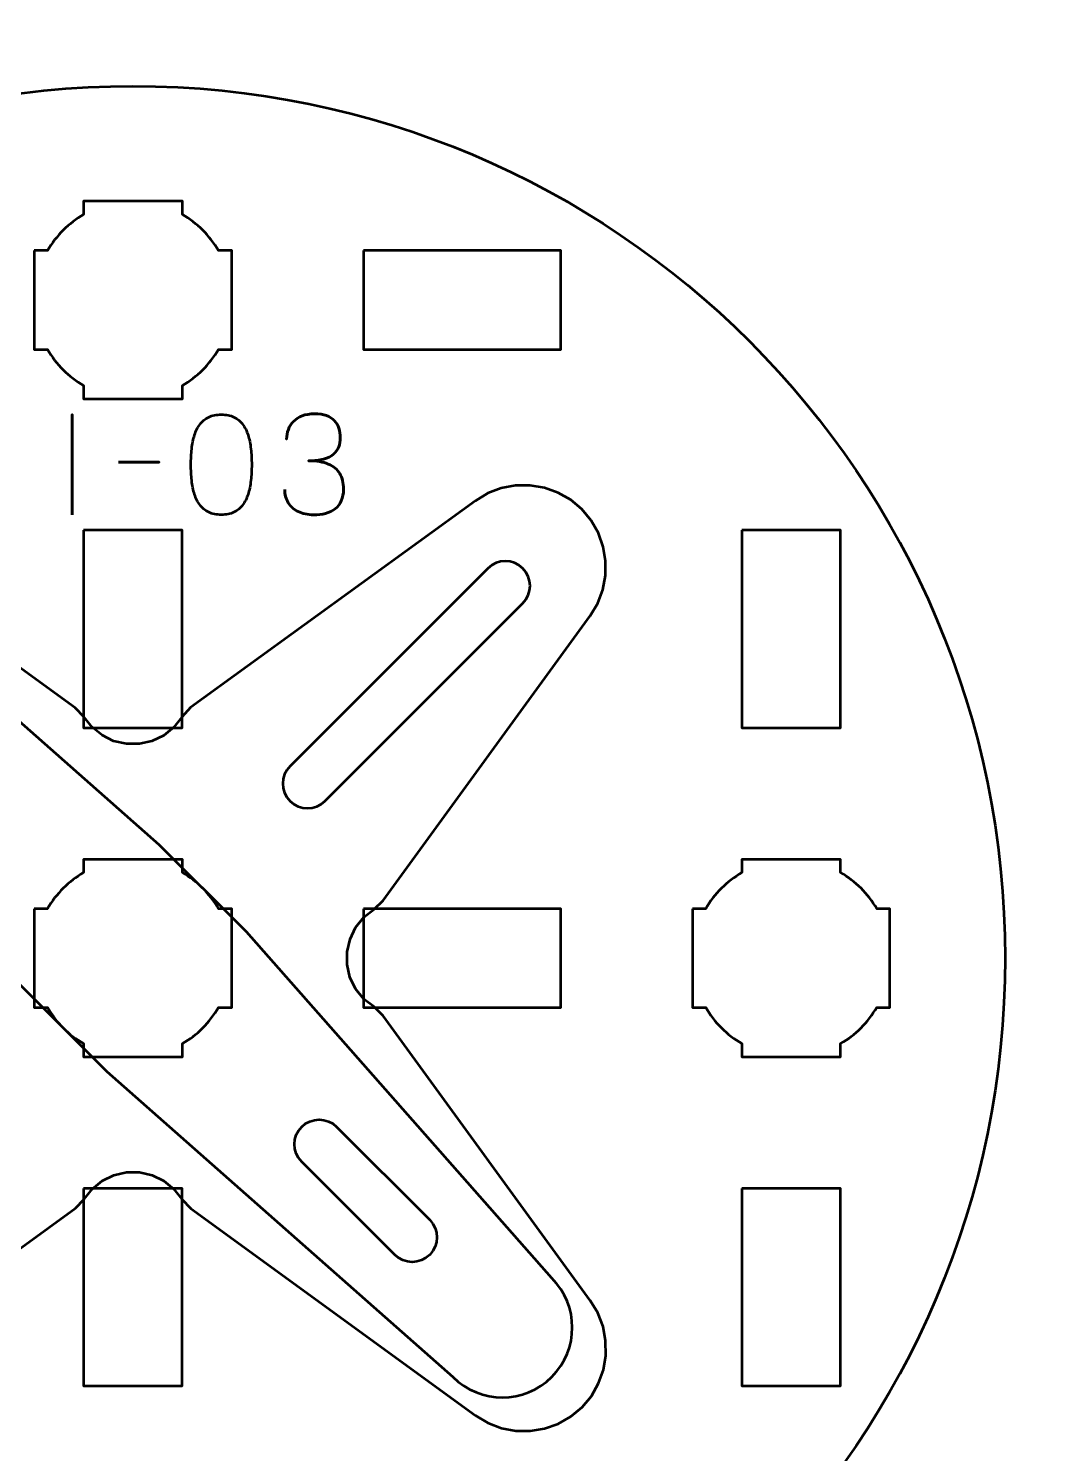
# Model space of a CAD drawing. Header units: centimetres. Extents: x -21 to 0, y -29.7 to 0.
# Drawn here: x -14.717 to -11.6, y -27.155 to -22.825 of the extents above; entities that cross this region are included whole.
import ezdxf

# ---------------------------------------------------------------- set-up
doc = ezdxf.new("R2010")
doc.units = ezdxf.units.CM
doc.header["$MEASUREMENT"] = 0
doc.layers.add('Layer 1', color=7, linetype='Continuous')

msp = doc.modelspace()

# ---------------------------------------------------------------- linework, layer by layer
at = {"layer": 'Layer 1', "color": 3, "lineweight": 53}
msp.add_ellipse((-14.40001, -25.64997), major_axis=(0, 2.65), ratio=1, dxfattribs=at)
at = {"layer": 'Layer 1', "color": 1, "lineweight": 53}
msp.add_open_spline([(-21.00003, -29.19995), (-21.00003, -29.19995), (-21.00003, -2.29992), (-21.00003, -2.29992), (-21.00003, -2.29992), (-21.00003, -2.21709), (-20.93286, -2.14992), (-20.85003, -2.14992), (-20.85003, -2.14992), (-20.7672, -2.14992), (-20.70003, -2.08275), (-20.70003, -1.99992), (-20.70003, -1.99992), (-20.70003, -1.91709), (-20.7672, -1.84992), (-20.85003, -1.84992), (-20.85003, -1.84992), (-20.93286, -1.84992), (-21.00003, -1.78275), (-21.00003, -1.69992), (-21.00003, -1.69992), (-21.00003, -1.61709), (-20.93286, -1.54992), (-20.85003, -1.54992), (-20.85003, -1.54992), (-20.7672, -1.54992), (-20.70003, -1.48275), (-20.70003, -1.39992), (-20.70003, -1.39992), (-20.70003, -1.31709), (-20.7672, -1.24992), (-20.85003, -1.24992), (-20.85003, -1.24992), (-20.93286, -1.24992), (-21.00003, -1.18275), (-21.00003, -1.09992), (-21.00003, -1.09992), (-21.00003, -1.09992), (-21.00003, -0.49992), (-21.00003, -0.49992), (-21.00003, -0.49992), (-21.00003, -0.22295), (-20.77694, 0.00004), (-20.49994, 0.00004), (-20.49994, 0.00004), (-20.49994, 0.00004), (-0.50008, 0.00004), (-0.50008, 0.00004), (-0.50008, 0.00004), (-0.22294, 0.00004), (0.00002, -0.22295), (0.00002, -0.49992), (0.00002, -0.49992), (0.00002, -0.49992), (0.00002, -29.19995), (0.00002, -29.19995), (0.00002, -29.19995), (0.00002, -29.47695), (-0.22294, -29.70004), (-0.50008, -29.70004), (-0.50008, -29.70004), (-0.50008, -29.70004), (-20.49994, -29.70004), (-20.49994, -29.70004), (-20.49994, -29.70004), (-20.77694, -29.70004), (-21.00003, -29.47695), (-21.00003, -29.19995)], degree=3, knots=[0, 0, 0, 0, 0.0588235, 0.0588235, 0.0588235, 0.0588235, 0.1176471, 0.1176471, 0.1176471, 0.1176471, 0.1764706, 0.1764706, 0.1764706, 0.1764706, 0.2352941, 0.2352941, 0.2352941, 0.2352941, 0.2941176, 0.2941176, 0.2941176, 0.2941176, 0.3529412, 0.3529412, 0.3529412, 0.3529412, 0.4117647, 0.4117647, 0.4117647, 0.4117647, 0.4705882, 0.4705882, 0.4705882, 0.4705882, 0.5294118, 0.5294118, 0.5294118, 0.5294118, 0.5882353, 0.5882353, 0.5882353, 0.5882353, 0.6470588, 0.6470588, 0.6470588, 0.6470588, 0.7058824, 0.7058824, 0.7058824, 0.7058824, 0.7647059, 0.7647059, 0.7647059, 0.7647059, 0.8235294, 0.8235294, 0.8235294, 0.8235294, 0.8823529, 0.8823529, 0.8823529, 0.8823529, 0.9411765, 0.9411765, 0.9411765, 0.9411765, 1, 1, 1, 1], dxfattribs=at)
at = {"layer": 'Layer 1', "lineweight": 53}
for points, knots in [([(-14.70001, -23.49991), (-14.70001, -23.49991), (-14.65981, -23.49991), (-14.65981, -23.49991), (-14.65981, -23.49991), (-14.63348, -23.45439), (-14.59552, -23.41646), (-14.55001, -23.39013), (-14.55001, -23.39013), (-14.55001, -23.39013), (-14.55001, -23.34991), (-14.55001, -23.34991), (-14.55001, -23.34991), (-14.55001, -23.34991), (-14.25001, -23.34991), (-14.25001, -23.34991), (-14.25001, -23.34991), (-14.25001, -23.34991), (-14.25001, -23.3901), (-14.25001, -23.3901), (-14.25001, -23.3901), (-14.20448, -23.41643), (-14.16649, -23.45438), (-14.14013, -23.49991), (-14.14013, -23.49991), (-14.14013, -23.49991), (-14.10001, -23.49991), (-14.10001, -23.49991), (-14.10001, -23.49991), (-14.10001, -23.49991), (-14.10001, -23.64533), (-14.10001, -23.64533), (-14.10001, -23.64533), (-14.10001, -23.64533), (-14.09995, -23.64998), (-14.09995, -23.64998), (-14.09995, -23.64998), (-14.09995, -23.64998), (-14.10001, -23.65462), (-14.10001, -23.65462), (-14.10001, -23.65462), (-14.10001, -23.65462), (-14.10001, -23.79991), (-14.10001, -23.79991), (-14.10001, -23.79991), (-14.10001, -23.79991), (-14.14008, -23.79991), (-14.14008, -23.79991), (-14.14008, -23.79991), (-14.16643, -23.84548), (-14.20443, -23.88349), (-14.25001, -23.90985), (-14.25001, -23.90985), (-14.25001, -23.90985), (-14.25001, -23.94991), (-14.25001, -23.94991), (-14.25001, -23.94991), (-14.25001, -23.94991), (-14.39329, -23.94991), (-14.39329, -23.94991), (-14.39329, -23.94991), (-14.39329, -23.94991), (-14.39996, -23.94999), (-14.39996, -23.94999), (-14.39996, -23.94999), (-14.39996, -23.94999), (-14.40664, -23.94991), (-14.40664, -23.94991), (-14.40664, -23.94991), (-14.40664, -23.94991), (-14.55001, -23.94991), (-14.55001, -23.94991), (-14.55001, -23.94991), (-14.55001, -23.94991), (-14.55001, -23.90981), (-14.55001, -23.90981), (-14.55001, -23.90981), (-14.59555, -23.88345), (-14.63353, -23.84546), (-14.65986, -23.79991), (-14.65986, -23.79991), (-14.65986, -23.79991), (-14.70001, -23.79991), (-14.70001, -23.79991), (-14.70001, -23.79991), (-14.70001, -23.79991), (-14.70001, -23.49991), (-14.70001, -23.49991)], [0, 0, 0, 0, 0.0454545, 0.0454545, 0.0454545, 0.0454545, 0.0909091, 0.0909091, 0.0909091, 0.0909091, 0.1363636, 0.1363636, 0.1363636, 0.1363636, 0.1818182, 0.1818182, 0.1818182, 0.1818182, 0.2272727, 0.2272727, 0.2272727, 0.2272727, 0.2727273, 0.2727273, 0.2727273, 0.2727273, 0.3181818, 0.3181818, 0.3181818, 0.3181818, 0.3636364, 0.3636364, 0.3636364, 0.3636364, 0.4090909, 0.4090909, 0.4090909, 0.4090909, 0.4545455, 0.4545455, 0.4545455, 0.4545455, 0.5, 0.5, 0.5, 0.5, 0.5454545, 0.5454545, 0.5454545, 0.5454545, 0.5909091, 0.5909091, 0.5909091, 0.5909091, 0.6363636, 0.6363636, 0.6363636, 0.6363636, 0.6818182, 0.6818182, 0.6818182, 0.6818182, 0.7272727, 0.7272727, 0.7272727, 0.7272727, 0.7727273, 0.7727273, 0.7727273, 0.7727273, 0.8181818, 0.8181818, 0.8181818, 0.8181818, 0.8636364, 0.8636364, 0.8636364, 0.8636364, 0.9090909, 0.9090909, 0.9090909, 0.9090909, 0.9545455, 0.9545455, 0.9545455, 0.9545455, 1, 1, 1, 1]), ([(-13.69993, -23.4999), (-13.69993, -23.4999), (-13.09993, -23.4999), (-13.09993, -23.4999), (-13.09993, -23.4999), (-13.09993, -23.4999), (-13.09993, -23.7999), (-13.09993, -23.7999), (-13.09993, -23.7999), (-13.09993, -23.7999), (-13.69993, -23.7999), (-13.69993, -23.7999), (-13.69993, -23.7999), (-13.69993, -23.7999), (-13.69993, -23.4999), (-13.69993, -23.4999)], [0, 0, 0, 0, 0.25, 0.25, 0.25, 0.25, 0.5, 0.5, 0.5, 0.5, 0.75, 0.75, 0.75, 0.75, 1, 1, 1, 1]), ([(-14.55005, -24.34988), (-14.55005, -24.34988), (-14.25005, -24.34988), (-14.25005, -24.34988), (-14.25005, -24.34988), (-14.25005, -24.34988), (-14.25005, -24.94989), (-14.25005, -24.94989), (-14.25005, -24.94989), (-14.25005, -24.94989), (-14.55005, -24.94989), (-14.55005, -24.94989), (-14.55005, -24.94989), (-14.55005, -24.94989), (-14.55005, -24.34988), (-14.55005, -24.34988)], [0, 0, 0, 0, 0.25, 0.25, 0.25, 0.25, 0.5, 0.5, 0.5, 0.5, 0.75, 0.75, 0.75, 0.75, 1, 1, 1, 1]), ([(-12.54995, -24.34988), (-12.54995, -24.34988), (-12.24994, -24.34988), (-12.24994, -24.34988), (-12.24994, -24.34988), (-12.24994, -24.34988), (-12.24994, -24.94989), (-12.24994, -24.94989), (-12.24994, -24.94989), (-12.24994, -24.94989), (-12.54995, -24.94989), (-12.54995, -24.94989), (-12.54995, -24.94989), (-12.54995, -24.94989), (-12.54995, -24.34988), (-12.54995, -24.34988)], [0, 0, 0, 0, 0.25, 0.25, 0.25, 0.25, 0.5, 0.5, 0.5, 0.5, 0.75, 0.75, 0.75, 0.75, 1, 1, 1, 1]), ([(-13.81664, -25.17267), (-13.84592, -25.20195), (-13.89342, -25.20195), (-13.9227, -25.17267), (-13.9227, -25.17267), (-13.95198, -25.14338), (-13.95198, -25.09588), (-13.9227, -25.0666), (-13.9227, -25.0666), (-13.9227, -25.0666), (-13.32166, -24.46556), (-13.32166, -24.46556), (-13.32166, -24.46556), (-13.29238, -24.43628), (-13.24488, -24.43628), (-13.21559, -24.46556), (-13.21559, -24.46556), (-13.18631, -24.49484), (-13.18631, -24.54234), (-13.21559, -24.57163), (-13.21559, -24.57163), (-13.21559, -24.57163), (-13.81664, -25.17267), (-13.81664, -25.17267)], [0, 0, 0, 0, 0.1666667, 0.1666667, 0.1666667, 0.1666667, 0.3333333, 0.3333333, 0.3333333, 0.3333333, 0.5, 0.5, 0.5, 0.5, 0.6666667, 0.6666667, 0.6666667, 0.6666667, 0.8333333, 0.8333333, 0.8333333, 0.8333333, 1, 1, 1, 1]), ([(-14.70001, -25.49991), (-14.70001, -25.49991), (-14.65981, -25.49991), (-14.65981, -25.49991), (-14.65981, -25.49991), (-14.63348, -25.45439), (-14.59552, -25.41646), (-14.55001, -25.39013), (-14.55001, -25.39013), (-14.55001, -25.39013), (-14.55001, -25.34991), (-14.55001, -25.34991), (-14.55001, -25.34991), (-14.55001, -25.34991), (-14.25001, -25.34991), (-14.25001, -25.34991), (-14.25001, -25.34991), (-14.25001, -25.34991), (-14.25001, -25.3901), (-14.25001, -25.3901), (-14.25001, -25.3901), (-14.20448, -25.41643), (-14.16649, -25.45438), (-14.14013, -25.49991), (-14.14013, -25.49991), (-14.14013, -25.49991), (-14.10001, -25.49991), (-14.10001, -25.49991), (-14.10001, -25.49991), (-14.10001, -25.49991), (-14.10001, -25.64533), (-14.10001, -25.64533), (-14.10001, -25.64533), (-14.10001, -25.64533), (-14.09995, -25.64998), (-14.09995, -25.64998), (-14.09995, -25.64998), (-14.09995, -25.64998), (-14.10001, -25.65462), (-14.10001, -25.65462), (-14.10001, -25.65462), (-14.10001, -25.65462), (-14.10001, -25.79991), (-14.10001, -25.79991), (-14.10001, -25.79991), (-14.10001, -25.79991), (-14.14008, -25.79991), (-14.14008, -25.79991), (-14.14008, -25.79991), (-14.16643, -25.84548), (-14.20443, -25.88349), (-14.25001, -25.90985), (-14.25001, -25.90985), (-14.25001, -25.90985), (-14.25001, -25.94991), (-14.25001, -25.94991), (-14.25001, -25.94991), (-14.25001, -25.94991), (-14.39329, -25.94991), (-14.39329, -25.94991), (-14.39329, -25.94991), (-14.39329, -25.94991), (-14.39996, -25.94999), (-14.39996, -25.94999), (-14.39996, -25.94999), (-14.39996, -25.94999), (-14.40664, -25.94991), (-14.40664, -25.94991), (-14.40664, -25.94991), (-14.40664, -25.94991), (-14.55001, -25.94991), (-14.55001, -25.94991), (-14.55001, -25.94991), (-14.55001, -25.94991), (-14.55001, -25.90981), (-14.55001, -25.90981), (-14.55001, -25.90981), (-14.59555, -25.88345), (-14.63353, -25.84546), (-14.65986, -25.79991), (-14.65986, -25.79991), (-14.65986, -25.79991), (-14.70001, -25.79991), (-14.70001, -25.79991), (-14.70001, -25.79991), (-14.70001, -25.79991), (-14.70001, -25.49991), (-14.70001, -25.49991)], [0, 0, 0, 0, 0.0454545, 0.0454545, 0.0454545, 0.0454545, 0.0909091, 0.0909091, 0.0909091, 0.0909091, 0.1363636, 0.1363636, 0.1363636, 0.1363636, 0.1818182, 0.1818182, 0.1818182, 0.1818182, 0.2272727, 0.2272727, 0.2272727, 0.2272727, 0.2727273, 0.2727273, 0.2727273, 0.2727273, 0.3181818, 0.3181818, 0.3181818, 0.3181818, 0.3636364, 0.3636364, 0.3636364, 0.3636364, 0.4090909, 0.4090909, 0.4090909, 0.4090909, 0.4545455, 0.4545455, 0.4545455, 0.4545455, 0.5, 0.5, 0.5, 0.5, 0.5454545, 0.5454545, 0.5454545, 0.5454545, 0.5909091, 0.5909091, 0.5909091, 0.5909091, 0.6363636, 0.6363636, 0.6363636, 0.6363636, 0.6818182, 0.6818182, 0.6818182, 0.6818182, 0.7272727, 0.7272727, 0.7272727, 0.7272727, 0.7727273, 0.7727273, 0.7727273, 0.7727273, 0.8181818, 0.8181818, 0.8181818, 0.8181818, 0.8636364, 0.8636364, 0.8636364, 0.8636364, 0.9090909, 0.9090909, 0.9090909, 0.9090909, 0.9545455, 0.9545455, 0.9545455, 0.9545455, 1, 1, 1, 1]), ([(-12.70001, -25.49991), (-12.70001, -25.49991), (-12.65981, -25.49991), (-12.65981, -25.49991), (-12.65981, -25.49991), (-12.63348, -25.45439), (-12.59552, -25.41646), (-12.55001, -25.39013), (-12.55001, -25.39013), (-12.55001, -25.39013), (-12.55001, -25.34991), (-12.55001, -25.34991), (-12.55001, -25.34991), (-12.55001, -25.34991), (-12.25001, -25.34991), (-12.25001, -25.34991), (-12.25001, -25.34991), (-12.25001, -25.34991), (-12.25001, -25.3901), (-12.25001, -25.3901), (-12.25001, -25.3901), (-12.20448, -25.41643), (-12.16649, -25.45438), (-12.14013, -25.49991), (-12.14013, -25.49991), (-12.14013, -25.49991), (-12.10001, -25.49991), (-12.10001, -25.49991), (-12.10001, -25.49991), (-12.10001, -25.49991), (-12.10001, -25.64533), (-12.10001, -25.64533), (-12.10001, -25.64533), (-12.10001, -25.64533), (-12.09995, -25.64998), (-12.09995, -25.64998), (-12.09995, -25.64998), (-12.09995, -25.64998), (-12.10001, -25.65462), (-12.10001, -25.65462), (-12.10001, -25.65462), (-12.10001, -25.65462), (-12.10001, -25.79991), (-12.10001, -25.79991), (-12.10001, -25.79991), (-12.10001, -25.79991), (-12.14008, -25.79991), (-12.14008, -25.79991), (-12.14008, -25.79991), (-12.16643, -25.84548), (-12.20443, -25.88349), (-12.25001, -25.90985), (-12.25001, -25.90985), (-12.25001, -25.90985), (-12.25001, -25.94991), (-12.25001, -25.94991), (-12.25001, -25.94991), (-12.25001, -25.94991), (-12.39329, -25.94991), (-12.39329, -25.94991), (-12.39329, -25.94991), (-12.39329, -25.94991), (-12.39996, -25.94999), (-12.39996, -25.94999), (-12.39996, -25.94999), (-12.39996, -25.94999), (-12.40664, -25.94991), (-12.40664, -25.94991), (-12.40664, -25.94991), (-12.40664, -25.94991), (-12.55001, -25.94991), (-12.55001, -25.94991), (-12.55001, -25.94991), (-12.55001, -25.94991), (-12.55001, -25.90981), (-12.55001, -25.90981), (-12.55001, -25.90981), (-12.59555, -25.88345), (-12.63353, -25.84546), (-12.65986, -25.79991), (-12.65986, -25.79991), (-12.65986, -25.79991), (-12.70001, -25.79991), (-12.70001, -25.79991), (-12.70001, -25.79991), (-12.70001, -25.79991), (-12.70001, -25.49991), (-12.70001, -25.49991)], [0, 0, 0, 0, 0.0454545, 0.0454545, 0.0454545, 0.0454545, 0.0909091, 0.0909091, 0.0909091, 0.0909091, 0.1363636, 0.1363636, 0.1363636, 0.1363636, 0.1818182, 0.1818182, 0.1818182, 0.1818182, 0.2272727, 0.2272727, 0.2272727, 0.2272727, 0.2727273, 0.2727273, 0.2727273, 0.2727273, 0.3181818, 0.3181818, 0.3181818, 0.3181818, 0.3636364, 0.3636364, 0.3636364, 0.3636364, 0.4090909, 0.4090909, 0.4090909, 0.4090909, 0.4545455, 0.4545455, 0.4545455, 0.4545455, 0.5, 0.5, 0.5, 0.5, 0.5454545, 0.5454545, 0.5454545, 0.5454545, 0.5909091, 0.5909091, 0.5909091, 0.5909091, 0.6363636, 0.6363636, 0.6363636, 0.6363636, 0.6818182, 0.6818182, 0.6818182, 0.6818182, 0.7272727, 0.7272727, 0.7272727, 0.7272727, 0.7727273, 0.7727273, 0.7727273, 0.7727273, 0.8181818, 0.8181818, 0.8181818, 0.8181818, 0.8636364, 0.8636364, 0.8636364, 0.8636364, 0.9090909, 0.9090909, 0.9090909, 0.9090909, 0.9545455, 0.9545455, 0.9545455, 0.9545455, 1, 1, 1, 1]), ([(-13.69993, -25.49983), (-13.69993, -25.49983), (-13.09993, -25.49983), (-13.09993, -25.49983), (-13.09993, -25.49983), (-13.09993, -25.49983), (-13.09993, -25.79983), (-13.09993, -25.79983), (-13.09993, -25.79983), (-13.09993, -25.79983), (-13.69993, -25.79983), (-13.69993, -25.79983), (-13.69993, -25.79983), (-13.69993, -25.79983), (-13.69993, -25.49983), (-13.69993, -25.49983)], [0, 0, 0, 0, 0.25, 0.25, 0.25, 0.25, 0.5, 0.5, 0.5, 0.5, 0.75, 0.75, 0.75, 0.75, 1, 1, 1, 1]), ([(-13.78129, -26.16262), (-13.81058, -26.13333), (-13.85808, -26.13333), (-13.88736, -26.16262), (-13.88736, -26.16262), (-13.91664, -26.1919), (-13.91664, -26.2394), (-13.88736, -26.26868), (-13.88736, -26.26868), (-13.88736, -26.26868), (-13.60452, -26.55152), (-13.60452, -26.55152), (-13.60452, -26.55152), (-13.57524, -26.58081), (-13.52773, -26.58081), (-13.49845, -26.55152), (-13.49845, -26.55152), (-13.46917, -26.52224), (-13.46917, -26.47474), (-13.49845, -26.44546), (-13.49845, -26.44546), (-13.49845, -26.44546), (-13.78129, -26.16262), (-13.78129, -26.16262)], [0, 0, 0, 0, 0.1666667, 0.1666667, 0.1666667, 0.1666667, 0.3333333, 0.3333333, 0.3333333, 0.3333333, 0.5, 0.5, 0.5, 0.5, 0.6666667, 0.6666667, 0.6666667, 0.6666667, 0.8333333, 0.8333333, 0.8333333, 0.8333333, 1, 1, 1, 1]), ([(-14.55005, -26.34995), (-14.55005, -26.34995), (-14.25005, -26.34995), (-14.25005, -26.34995), (-14.25005, -26.34995), (-14.25005, -26.34995), (-14.25005, -26.94995), (-14.25005, -26.94995), (-14.25005, -26.94995), (-14.25005, -26.94995), (-14.55005, -26.94995), (-14.55005, -26.94995), (-14.55005, -26.94995), (-14.55005, -26.94995), (-14.55005, -26.34995), (-14.55005, -26.34995)], [0, 0, 0, 0, 0.25, 0.25, 0.25, 0.25, 0.5, 0.5, 0.5, 0.5, 0.75, 0.75, 0.75, 0.75, 1, 1, 1, 1]), ([(-12.54995, -26.34995), (-12.54995, -26.34995), (-12.24994, -26.34995), (-12.24994, -26.34995), (-12.24994, -26.34995), (-12.24994, -26.34995), (-12.24994, -26.94995), (-12.24994, -26.94995), (-12.24994, -26.94995), (-12.24994, -26.94995), (-12.54995, -26.94995), (-12.54995, -26.94995), (-12.54995, -26.94995), (-12.54995, -26.94995), (-12.54995, -26.34995), (-12.54995, -26.34995)], [0, 0, 0, 0, 0.25, 0.25, 0.25, 0.25, 0.5, 0.5, 0.5, 0.5, 0.75, 0.75, 0.75, 0.75, 1, 1, 1, 1])]:
    msp.add_open_spline(points, degree=3, knots=knots, dxfattribs=at)
at = {"layer": 'Layer 1', "color": 5, "lineweight": 53}
for points, knots in [([(-14.585, -24.30275), (-14.585, -24.30275), (-14.585, -23.99753), (-14.585, -23.99753), (-14.585, -23.99753), (-14.585, -23.99753), (-14.585, -24.30275), (-14.585, -24.30275)], [0, 0, 0, 0, 0.5, 0.5, 0.5, 0.5, 1, 1, 1, 1]), ([(-14.13161, -24.30275), (-14.1168, -24.30268), (-14.10403, -24.30007), (-14.09337, -24.29499), (-14.09337, -24.29499), (-14.08279, -24.28991), (-14.07397, -24.28264), (-14.06692, -24.2734), (-14.06692, -24.2734), (-14.05993, -24.26409), (-14.05443, -24.25308), (-14.05034, -24.24038), (-14.05034, -24.24038), (-14.04631, -24.22768), (-14.04342, -24.21378), (-14.0418, -24.19854), (-14.0418, -24.19854), (-14.0401, -24.1833), (-14.03926, -24.16728), (-14.03933, -24.15035), (-14.03933, -24.15035), (-14.03926, -24.13349), (-14.0401, -24.11747), (-14.0418, -24.1023), (-14.0418, -24.1023), (-14.04342, -24.08713), (-14.04631, -24.07316), (-14.05034, -24.06046), (-14.05034, -24.06046), (-14.05443, -24.04783), (-14.05993, -24.03683), (-14.06692, -24.02744), (-14.06692, -24.02744), (-14.07397, -24.01813), (-14.08279, -24.01086), (-14.09337, -24.00578), (-14.09337, -24.00578), (-14.10403, -24.00063), (-14.1168, -23.99802), (-14.13161, -23.99795), (-14.13161, -23.99795), (-14.14643, -23.99802), (-14.1592, -24.00063), (-14.16986, -24.00578), (-14.16986, -24.00578), (-14.18044, -24.01086), (-14.18926, -24.01813), (-14.19631, -24.02744), (-14.19631, -24.02744), (-14.2033, -24.03683), (-14.2088, -24.04783), (-14.21289, -24.06046), (-14.21289, -24.06046), (-14.21692, -24.07316), (-14.21981, -24.08713), (-14.22143, -24.1023), (-14.22143, -24.1023), (-14.22312, -24.11747), (-14.22397, -24.13349), (-14.2239, -24.15035), (-14.2239, -24.15035), (-14.22397, -24.16728), (-14.22312, -24.1833), (-14.22143, -24.19854), (-14.22143, -24.19854), (-14.21981, -24.21378), (-14.21692, -24.22768), (-14.21289, -24.24038), (-14.21289, -24.24038), (-14.2088, -24.25308), (-14.2033, -24.26409), (-14.19631, -24.2734), (-14.19631, -24.2734), (-14.18926, -24.28264), (-14.18044, -24.28991), (-14.16986, -24.29499), (-14.16986, -24.29499), (-14.1592, -24.30007), (-14.14643, -24.30268), (-14.13161, -24.30275)], [0, 0, 0, 0, 0.05, 0.05, 0.05, 0.05, 0.1, 0.1, 0.1, 0.1, 0.15, 0.15, 0.15, 0.15, 0.2, 0.2, 0.2, 0.2, 0.25, 0.25, 0.25, 0.25, 0.3, 0.3, 0.3, 0.3, 0.35, 0.35, 0.35, 0.35, 0.4, 0.4, 0.4, 0.4, 0.45, 0.45, 0.45, 0.45, 0.5, 0.5, 0.5, 0.5, 0.55, 0.55, 0.55, 0.55, 0.6, 0.6, 0.6, 0.6, 0.65, 0.65, 0.65, 0.65, 0.7, 0.7, 0.7, 0.7, 0.75, 0.75, 0.75, 0.75, 0.8, 0.8, 0.8, 0.8, 0.85, 0.85, 0.85, 0.85, 0.9, 0.9, 0.9, 0.9, 0.95, 0.95, 0.95, 0.95, 1, 1, 1, 1]), ([(-14.13161, -24.30275), (-14.1168, -24.30268), (-14.10403, -24.30007), (-14.09337, -24.29499), (-14.09337, -24.29499), (-14.08279, -24.28991), (-14.07397, -24.28264), (-14.06692, -24.2734), (-14.06692, -24.2734), (-14.05993, -24.26409), (-14.05443, -24.25308), (-14.05034, -24.24038), (-14.05034, -24.24038), (-14.04631, -24.22768), (-14.04342, -24.21378), (-14.0418, -24.19854), (-14.0418, -24.19854), (-14.0401, -24.1833), (-14.03926, -24.16728), (-14.03933, -24.15035), (-14.03933, -24.15035), (-14.03926, -24.13349), (-14.0401, -24.11747), (-14.0418, -24.1023), (-14.0418, -24.1023), (-14.04342, -24.08713), (-14.04631, -24.07316), (-14.05034, -24.06046), (-14.05034, -24.06046), (-14.05443, -24.04783), (-14.05993, -24.03683), (-14.06692, -24.02744), (-14.06692, -24.02744), (-14.07397, -24.01813), (-14.08279, -24.01086), (-14.09337, -24.00578), (-14.09337, -24.00578), (-14.10403, -24.00063), (-14.1168, -23.99802), (-14.13161, -23.99795), (-14.13161, -23.99795), (-14.14643, -23.99802), (-14.1592, -24.00063), (-14.16986, -24.00578), (-14.16986, -24.00578), (-14.18044, -24.01086), (-14.18926, -24.01813), (-14.19631, -24.02744), (-14.19631, -24.02744), (-14.2033, -24.03683), (-14.2088, -24.04783), (-14.21289, -24.06046), (-14.21289, -24.06046), (-14.21692, -24.07316), (-14.21981, -24.08713), (-14.22143, -24.1023), (-14.22143, -24.1023), (-14.22312, -24.11747), (-14.22397, -24.13349), (-14.2239, -24.15035), (-14.2239, -24.15035), (-14.22397, -24.16728), (-14.22312, -24.1833), (-14.22143, -24.19854), (-14.22143, -24.19854), (-14.21981, -24.21378), (-14.21692, -24.22768), (-14.21289, -24.24038), (-14.21289, -24.24038), (-14.2088, -24.25308), (-14.2033, -24.26409), (-14.19631, -24.2734), (-14.19631, -24.2734), (-14.18926, -24.28264), (-14.18044, -24.28991), (-14.16986, -24.29499), (-14.16986, -24.29499), (-14.1592, -24.30007), (-14.14643, -24.30268), (-14.13161, -24.30275)], [0, 0, 0, 0, 0.05, 0.05, 0.05, 0.05, 0.1, 0.1, 0.1, 0.1, 0.15, 0.15, 0.15, 0.15, 0.2, 0.2, 0.2, 0.2, 0.25, 0.25, 0.25, 0.25, 0.3, 0.3, 0.3, 0.3, 0.35, 0.35, 0.35, 0.35, 0.4, 0.4, 0.4, 0.4, 0.45, 0.45, 0.45, 0.45, 0.5, 0.5, 0.5, 0.5, 0.55, 0.55, 0.55, 0.55, 0.6, 0.6, 0.6, 0.6, 0.65, 0.65, 0.65, 0.65, 0.7, 0.7, 0.7, 0.7, 0.75, 0.75, 0.75, 0.75, 0.8, 0.8, 0.8, 0.8, 0.85, 0.85, 0.85, 0.85, 0.9, 0.9, 0.9, 0.9, 0.95, 0.95, 0.95, 0.95, 1, 1, 1, 1]), ([(-13.939, -24.22613), (-13.93893, -24.24137), (-13.9354, -24.25463), (-13.92842, -24.26613), (-13.92842, -24.26613), (-13.92143, -24.27756), (-13.91148, -24.28652), (-13.8985, -24.29294), (-13.8985, -24.29294), (-13.88552, -24.29936), (-13.86993, -24.30261), (-13.85179, -24.30275), (-13.85179, -24.30275), (-13.83818, -24.30275), (-13.82583, -24.30134), (-13.81461, -24.29838), (-13.81461, -24.29838), (-13.80346, -24.29541), (-13.79387, -24.29083), (-13.78575, -24.28455), (-13.78575, -24.28455), (-13.77764, -24.27827), (-13.77143, -24.27015), (-13.76699, -24.26028), (-13.76699, -24.26028), (-13.76261, -24.25033), (-13.76043, -24.2384), (-13.76036, -24.22443), (-13.76036, -24.22443), (-13.76028, -24.20581), (-13.76409, -24.19007), (-13.77164, -24.1773), (-13.77164, -24.1773), (-13.77919, -24.16453), (-13.79091, -24.15494), (-13.80664, -24.14838), (-13.80664, -24.14838), (-13.82237, -24.14181), (-13.84255, -24.1385), (-13.86703, -24.1385), (-13.86703, -24.1385), (-13.84876, -24.13857), (-13.83345, -24.13688), (-13.82096, -24.13342), (-13.82096, -24.13342), (-13.80854, -24.12996), (-13.7986, -24.12509), (-13.79112, -24.11874), (-13.79112, -24.11874), (-13.78364, -24.11246), (-13.77821, -24.10498), (-13.77496, -24.09638), (-13.77496, -24.09638), (-13.77164, -24.08784), (-13.77002, -24.07846), (-13.77009, -24.06823), (-13.77009, -24.06823), (-13.77002, -24.05799), (-13.77143, -24.04854), (-13.77425, -24.03979), (-13.77425, -24.03979), (-13.77701, -24.03104), (-13.78152, -24.02335), (-13.78766, -24.01679), (-13.78766, -24.01679), (-13.7938, -24.01023), (-13.80191, -24.00508), (-13.81186, -24.00141), (-13.81186, -24.00141), (-13.82188, -23.99774), (-13.83409, -23.99591), (-13.84841, -23.99584), (-13.84841, -23.99584), (-13.86266, -23.99591), (-13.87515, -23.99802), (-13.88573, -24.00212), (-13.88573, -24.00212), (-13.89639, -24.00621), (-13.90513, -24.01178), (-13.91219, -24.01891), (-13.91219, -24.01891), (-13.91917, -24.02603), (-13.9244, -24.03415), (-13.92785, -24.04332), (-13.92785, -24.04332), (-13.93138, -24.05249), (-13.93307, -24.06223), (-13.93307, -24.07246), (-13.93307, -24.07246), (-13.93307, -24.06223), (-13.93138, -24.05249), (-13.92785, -24.04332), (-13.92785, -24.04332), (-13.9244, -24.03415), (-13.91917, -24.02603), (-13.91219, -24.01891), (-13.91219, -24.01891), (-13.90513, -24.01178), (-13.89639, -24.00621), (-13.88573, -24.00212), (-13.88573, -24.00212), (-13.87515, -23.99802), (-13.86266, -23.99591), (-13.84841, -23.99584), (-13.84841, -23.99584), (-13.83409, -23.99591), (-13.82188, -23.99774), (-13.81186, -24.00141), (-13.81186, -24.00141), (-13.80191, -24.00508), (-13.7938, -24.01023), (-13.78766, -24.01679), (-13.78766, -24.01679), (-13.78152, -24.02335), (-13.77701, -24.03104), (-13.77425, -24.03979), (-13.77425, -24.03979), (-13.77143, -24.04854), (-13.77002, -24.05799), (-13.77009, -24.06823), (-13.77009, -24.06823), (-13.77002, -24.07846), (-13.77164, -24.08784), (-13.77496, -24.09638), (-13.77496, -24.09638), (-13.77821, -24.10498), (-13.78364, -24.11246), (-13.79112, -24.11874), (-13.79112, -24.11874), (-13.7986, -24.12509), (-13.80854, -24.12996), (-13.82096, -24.13342), (-13.82096, -24.13342), (-13.83345, -24.13688), (-13.84876, -24.13857), (-13.86703, -24.1385), (-13.86703, -24.1385), (-13.84255, -24.1385), (-13.82237, -24.14181), (-13.80664, -24.14838), (-13.80664, -24.14838), (-13.79091, -24.15494), (-13.77919, -24.16453), (-13.77164, -24.1773), (-13.77164, -24.1773), (-13.76409, -24.19007), (-13.76028, -24.20581), (-13.76036, -24.22443), (-13.76036, -24.22443), (-13.76043, -24.2384), (-13.76261, -24.25033), (-13.76699, -24.26028), (-13.76699, -24.26028), (-13.77143, -24.27015), (-13.77764, -24.27827), (-13.78575, -24.28455), (-13.78575, -24.28455), (-13.79387, -24.29083), (-13.80346, -24.29541), (-13.81461, -24.29838), (-13.81461, -24.29838), (-13.82583, -24.30134), (-13.83818, -24.30275), (-13.85179, -24.30275), (-13.85179, -24.30275), (-13.86993, -24.30261), (-13.88552, -24.29936), (-13.8985, -24.29294), (-13.8985, -24.29294), (-13.91148, -24.28652), (-13.92143, -24.27756), (-13.92842, -24.26613), (-13.92842, -24.26613), (-13.9354, -24.25463), (-13.93893, -24.24137), (-13.939, -24.22613)], [0, 0, 0, 0, 0.0227273, 0.0227273, 0.0227273, 0.0227273, 0.0454545, 0.0454545, 0.0454545, 0.0454545, 0.0681818, 0.0681818, 0.0681818, 0.0681818, 0.0909091, 0.0909091, 0.0909091, 0.0909091, 0.1136364, 0.1136364, 0.1136364, 0.1136364, 0.1363636, 0.1363636, 0.1363636, 0.1363636, 0.1590909, 0.1590909, 0.1590909, 0.1590909, 0.1818182, 0.1818182, 0.1818182, 0.1818182, 0.2045455, 0.2045455, 0.2045455, 0.2045455, 0.2272727, 0.2272727, 0.2272727, 0.2272727, 0.25, 0.25, 0.25, 0.25, 0.2727273, 0.2727273, 0.2727273, 0.2727273, 0.2954545, 0.2954545, 0.2954545, 0.2954545, 0.3181818, 0.3181818, 0.3181818, 0.3181818, 0.3409091, 0.3409091, 0.3409091, 0.3409091, 0.3636364, 0.3636364, 0.3636364, 0.3636364, 0.3863636, 0.3863636, 0.3863636, 0.3863636, 0.4090909, 0.4090909, 0.4090909, 0.4090909, 0.4318182, 0.4318182, 0.4318182, 0.4318182, 0.4545455, 0.4545455, 0.4545455, 0.4545455, 0.4772727, 0.4772727, 0.4772727, 0.4772727, 0.5, 0.5, 0.5, 0.5, 0.5227273, 0.5227273, 0.5227273, 0.5227273, 0.5454545, 0.5454545, 0.5454545, 0.5454545, 0.5681818, 0.5681818, 0.5681818, 0.5681818, 0.5909091, 0.5909091, 0.5909091, 0.5909091, 0.6136364, 0.6136364, 0.6136364, 0.6136364, 0.6363636, 0.6363636, 0.6363636, 0.6363636, 0.6590909, 0.6590909, 0.6590909, 0.6590909, 0.6818182, 0.6818182, 0.6818182, 0.6818182, 0.7045455, 0.7045455, 0.7045455, 0.7045455, 0.7272727, 0.7272727, 0.7272727, 0.7272727, 0.75, 0.75, 0.75, 0.75, 0.7727273, 0.7727273, 0.7727273, 0.7727273, 0.7954545, 0.7954545, 0.7954545, 0.7954545, 0.8181818, 0.8181818, 0.8181818, 0.8181818, 0.8409091, 0.8409091, 0.8409091, 0.8409091, 0.8636364, 0.8636364, 0.8636364, 0.8636364, 0.8863636, 0.8863636, 0.8863636, 0.8863636, 0.9090909, 0.9090909, 0.9090909, 0.9090909, 0.9318182, 0.9318182, 0.9318182, 0.9318182, 0.9545455, 0.9545455, 0.9545455, 0.9545455, 0.9772727, 0.9772727, 0.9772727, 0.9772727, 1, 1, 1, 1]), ([(-14.44403, -24.14315), (-14.44403, -24.14315), (-14.32084, -24.14315), (-14.32084, -24.14315), (-14.32084, -24.14315), (-14.32084, -24.14315), (-14.44403, -24.14315), (-14.44403, -24.14315)], [0, 0, 0, 0, 0.5, 0.5, 0.5, 0.5, 1, 1, 1, 1]), ([(-15.44127, -24.25977), (-15.44127, -24.25977), (-14.57533, -24.88934), (-14.57533, -24.88934), (-14.57533, -24.88934), (-14.57533, -24.88934), (-14.54844, -24.91735), (-14.54844, -24.91735), (-14.54844, -24.91735), (-14.54844, -24.91735), (-14.52436, -24.94816), (-14.52436, -24.94816), (-14.52436, -24.94816), (-14.52436, -24.94816), (-14.49411, -24.9728), (-14.49411, -24.9728), (-14.49411, -24.9728), (-14.49411, -24.9728), (-14.45883, -24.99016), (-14.45883, -24.99016), (-14.45883, -24.99016), (-14.45883, -24.99016), (-14.41961, -24.99913), (-14.41961, -24.99913), (-14.41961, -24.99913), (-14.41961, -24.99913), (-14.3804, -24.99912), (-14.3804, -24.99912), (-14.3804, -24.99912), (-14.3804, -24.99912), (-14.34232, -24.99016), (-14.34232, -24.99016), (-14.34232, -24.99016), (-14.34232, -24.99016), (-14.30647, -24.97335), (-14.30647, -24.97335), (-14.30647, -24.97335), (-14.30647, -24.97335), (-14.27566, -24.94815), (-14.27566, -24.94815), (-14.27566, -24.94815), (-14.27566, -24.94815), (-14.25159, -24.91735), (-14.25159, -24.91735), (-14.25159, -24.91735), (-14.25159, -24.91735), (-14.22526, -24.88878), (-14.22526, -24.88878), (-14.22526, -24.88878), (-14.22526, -24.88878), (-13.35931, -24.26033), (-13.35931, -24.26033), (-13.35931, -24.26033), (-13.35931, -24.26033), (-13.32178, -24.23736), (-13.32178, -24.23736), (-13.32178, -24.23736), (-13.32178, -24.23736), (-13.2809, -24.22225), (-13.2809, -24.22225), (-13.2809, -24.22225), (-13.2809, -24.22225), (-13.23776, -24.21384), (-13.23776, -24.21384), (-13.23776, -24.21384), (-13.23776, -24.21384), (-13.19352, -24.21328), (-13.19352, -24.21328), (-13.19352, -24.21328), (-13.19352, -24.21328), (-13.14983, -24.22112), (-13.14983, -24.22112), (-13.14983, -24.22112), (-13.14983, -24.22112), (-13.10838, -24.23569), (-13.10838, -24.23569), (-13.10838, -24.23569), (-13.10838, -24.23569), (-13.06974, -24.25753), (-13.06974, -24.25753), (-13.06974, -24.25753), (-13.06974, -24.25753), (-13.03613, -24.28553), (-13.03613, -24.28553), (-13.03613, -24.28553), (-13.03613, -24.28553), (-13.00756, -24.3197), (-13.00756, -24.3197), (-13.00756, -24.3197), (-13.00756, -24.3197), (-12.98572, -24.35835), (-12.98572, -24.35835), (-12.98572, -24.35835), (-12.98572, -24.35835), (-12.97115, -24.39979), (-12.97115, -24.39979), (-12.97115, -24.39979), (-12.97115, -24.39979), (-12.96387, -24.44293), (-12.96387, -24.44293), (-12.96387, -24.44293), (-12.96387, -24.44293), (-12.96443, -24.48717), (-12.96443, -24.48717), (-12.96443, -24.48717), (-12.96443, -24.48717), (-12.97228, -24.53087), (-12.97228, -24.53087), (-12.97228, -24.53087), (-12.97228, -24.53087), (-12.98739, -24.57175), (-12.98739, -24.57175), (-12.98739, -24.57175), (-12.98739, -24.57175), (-13.01036, -24.60928), (-13.01036, -24.60928), (-13.01036, -24.60928), (-13.01036, -24.60928), (-13.63937, -25.47467), (-13.63937, -25.47467), (-13.63937, -25.47467), (-13.63937, -25.47467), (-13.66739, -25.50155), (-13.66739, -25.50155), (-13.66739, -25.50155), (-13.66739, -25.50155), (-13.69818, -25.52563), (-13.69818, -25.52563), (-13.69818, -25.52563), (-13.69818, -25.52563), (-13.72338, -25.55644), (-13.72338, -25.55644), (-13.72338, -25.55644), (-13.72338, -25.55644), (-13.74019, -25.59229), (-13.74019, -25.59229), (-13.74019, -25.59229), (-13.74019, -25.59229), (-13.74915, -25.63036), (-13.74915, -25.63036), (-13.74915, -25.63036), (-13.74915, -25.63036), (-13.74916, -25.66958), (-13.74916, -25.66958), (-13.74916, -25.66958), (-13.74916, -25.66958), (-13.74076, -25.70823), (-13.74076, -25.70823), (-13.74076, -25.70823), (-13.74076, -25.70823), (-13.72339, -25.74352), (-13.72339, -25.74352), (-13.72339, -25.74352), (-13.72339, -25.74352), (-13.69819, -25.77433), (-13.69819, -25.77433), (-13.69819, -25.77433), (-13.69819, -25.77433), (-13.66738, -25.79841), (-13.66738, -25.79841), (-13.66738, -25.79841), (-13.66738, -25.79841), (-13.63937, -25.82529), (-13.63937, -25.82529), (-13.63937, -25.82529), (-13.63937, -25.82529), (-13.01037, -26.69067), (-13.01037, -26.69067), (-13.01037, -26.69067), (-13.01037, -26.69067), (-12.98741, -26.72819), (-12.98741, -26.72819), (-12.98741, -26.72819), (-12.98741, -26.72819), (-12.97172, -26.76963), (-12.97172, -26.76963), (-12.97172, -26.76963), (-12.97172, -26.76963), (-12.96389, -26.81333), (-12.96389, -26.81333), (-12.96389, -26.81333), (-12.96389, -26.81333), (-12.96333, -26.85757), (-12.96333, -26.85757), (-12.96333, -26.85757), (-12.96333, -26.85757), (-12.9706, -26.9007), (-12.9706, -26.9007), (-12.9706, -26.9007), (-12.9706, -26.9007), (-12.98517, -26.94215), (-12.98517, -26.94215), (-12.98517, -26.94215), (-12.98517, -26.94215), (-13.00701, -26.9808), (-13.00701, -26.9808), (-13.00701, -26.9808), (-13.00701, -26.9808), (-13.03501, -27.01441), (-13.03501, -27.01441), (-13.03501, -27.01441), (-13.03501, -27.01441), (-13.06918, -27.04297), (-13.06918, -27.04297), (-13.06918, -27.04297), (-13.06918, -27.04297), (-13.10784, -27.06482), (-13.10784, -27.06482), (-13.10784, -27.06482), (-13.10784, -27.06482), (-13.14929, -27.07939), (-13.14929, -27.07939), (-13.14929, -27.07939), (-13.14929, -27.07939), (-13.19241, -27.08666), (-13.19241, -27.08666), (-13.19241, -27.08666), (-13.19241, -27.08666), (-13.23666, -27.0861), (-13.23666, -27.0861), (-13.23666, -27.0861), (-13.23666, -27.0861), (-13.28035, -27.07827), (-13.28035, -27.07827), (-13.28035, -27.07827), (-13.28035, -27.07827), (-13.3218, -27.06258), (-13.3218, -27.06258), (-13.3218, -27.06258), (-13.3218, -27.06258), (-13.35932, -27.03962), (-13.35932, -27.03962), (-13.35932, -27.03962), (-13.35932, -27.03962), (-14.22469, -26.41061), (-14.22469, -26.41061), (-14.22469, -26.41061), (-14.22469, -26.41061), (-14.25158, -26.38261), (-14.25158, -26.38261), (-14.25158, -26.38261), (-14.25158, -26.38261), (-14.27566, -26.3518), (-14.27566, -26.3518), (-14.27566, -26.3518), (-14.27566, -26.3518), (-14.30647, -26.3266), (-14.30647, -26.3266), (-14.30647, -26.3266), (-14.30647, -26.3266), (-14.34176, -26.30923), (-14.34176, -26.30923), (-14.34176, -26.30923), (-14.34176, -26.30923), (-14.38041, -26.30083), (-14.38041, -26.30083), (-14.38041, -26.30083), (-14.38041, -26.30083), (-14.41962, -26.30083), (-14.41962, -26.30083), (-14.41962, -26.30083), (-14.41962, -26.30083), (-14.4577, -26.3098), (-14.4577, -26.3098), (-14.4577, -26.3098), (-14.4577, -26.3098), (-14.49355, -26.3266), (-14.49355, -26.3266), (-14.49355, -26.3266), (-14.49355, -26.3266), (-14.52436, -26.35181), (-14.52436, -26.35181), (-14.52436, -26.35181), (-14.52436, -26.35181), (-14.54844, -26.38261), (-14.54844, -26.38261), (-14.54844, -26.38261), (-14.54844, -26.38261), (-14.57476, -26.41006), (-14.57476, -26.41006), (-14.57476, -26.41006), (-14.57476, -26.41006), (-15.4407, -27.03962), (-15.4407, -27.03962), (-15.4407, -27.03962), (-15.4407, -27.03962), (-15.47822, -27.06258), (-15.47822, -27.06258), (-15.47822, -27.06258), (-15.47822, -27.06258), (-15.51912, -27.07771), (-15.51912, -27.07771), (-15.51912, -27.07771), (-15.51912, -27.07771), (-15.56281, -27.08554), (-15.56281, -27.08554), (-15.56281, -27.08554), (-15.56281, -27.08554), (-15.60705, -27.08611), (-15.60705, -27.08611), (-15.60705, -27.08611), (-15.60705, -27.08611), (-15.65018, -27.07883), (-15.65018, -27.07883), (-15.65018, -27.07883), (-15.65018, -27.07883), (-15.69162, -27.06426), (-15.69162, -27.06426), (-15.69162, -27.06426), (-15.69162, -27.06426), (-15.73028, -27.04242), (-15.73028, -27.04242), (-15.73028, -27.04242), (-15.73028, -27.04242), (-15.76445, -27.01385), (-15.76445, -27.01385), (-15.76445, -27.01385), (-15.76445, -27.01385), (-15.79245, -26.98024), (-15.79245, -26.98024), (-15.79245, -26.98024), (-15.79245, -26.98024), (-15.81428, -26.9416), (-15.81428, -26.9416), (-15.81428, -26.9416), (-15.81428, -26.9416), (-15.82886, -26.90015), (-15.82886, -26.90015), (-15.82886, -26.90015), (-15.82886, -26.90015), (-15.8367, -26.85646), (-15.8367, -26.85646), (-15.8367, -26.85646), (-15.8367, -26.85646), (-15.83614, -26.81221), (-15.83614, -26.81221), (-15.83614, -26.81221), (-15.83614, -26.81221), (-15.82774, -26.76909), (-15.82774, -26.76909), (-15.82774, -26.76909), (-15.82774, -26.76909), (-15.81261, -26.72819), (-15.81261, -26.72819), (-15.81261, -26.72819), (-15.81261, -26.72819), (-15.78965, -26.69067), (-15.78965, -26.69067), (-15.78965, -26.69067), (-15.78965, -26.69067), (-15.16065, -25.82417), (-15.16065, -25.82417), (-15.16065, -25.82417), (-15.16065, -25.82417), (-15.13264, -25.79841), (-15.13264, -25.79841), (-15.13264, -25.79841), (-15.13264, -25.79841), (-15.10184, -25.77433), (-15.10184, -25.77433), (-15.10184, -25.77433), (-15.10184, -25.77433), (-15.07663, -25.74352), (-15.07663, -25.74352), (-15.07663, -25.74352), (-15.07663, -25.74352), (-15.05983, -25.70767), (-15.05983, -25.70767), (-15.05983, -25.70767), (-15.05983, -25.70767), (-15.05087, -25.66958), (-15.05087, -25.66958), (-15.05087, -25.66958), (-15.05087, -25.66958), (-15.05086, -25.63038), (-15.05086, -25.63038), (-15.05086, -25.63038), (-15.05086, -25.63038), (-15.05983, -25.59116), (-15.05983, -25.59116), (-15.05983, -25.59116), (-15.05983, -25.59116), (-15.07719, -25.55588), (-15.07719, -25.55588), (-15.07719, -25.55588), (-15.07719, -25.55588), (-15.10183, -25.52564), (-15.10183, -25.52564), (-15.10183, -25.52564), (-15.10183, -25.52564), (-15.13264, -25.50155), (-15.13264, -25.50155), (-15.13264, -25.50155), (-15.13264, -25.50155), (-15.16065, -25.47466), (-15.16065, -25.47466), (-15.16065, -25.47466), (-15.16065, -25.47466), (-15.79022, -24.60872), (-15.79022, -24.60872), (-15.79022, -24.60872), (-15.79022, -24.60872), (-15.81318, -24.5712), (-15.81318, -24.5712), (-15.81318, -24.5712), (-15.81318, -24.5712), (-15.82887, -24.52975), (-15.82887, -24.52975), (-15.82887, -24.52975), (-15.82887, -24.52975), (-15.8367, -24.48606), (-15.8367, -24.48606), (-15.8367, -24.48606), (-15.8367, -24.48606), (-15.83671, -24.44237), (-15.83671, -24.44237), (-15.83671, -24.44237), (-15.83671, -24.44237), (-15.82999, -24.39869), (-15.82999, -24.39869), (-15.82999, -24.39869), (-15.82999, -24.39869), (-15.81486, -24.3578), (-15.81486, -24.3578), (-15.81486, -24.3578), (-15.81486, -24.3578), (-15.79301, -24.31914), (-15.79301, -24.31914), (-15.79301, -24.31914), (-15.79301, -24.31914), (-15.76445, -24.28497), (-15.76445, -24.28497), (-15.76445, -24.28497), (-15.76445, -24.28497), (-15.73084, -24.25697), (-15.73084, -24.25697), (-15.73084, -24.25697), (-15.73084, -24.25697), (-15.69219, -24.23513), (-15.69219, -24.23513), (-15.69219, -24.23513), (-15.69219, -24.23513), (-15.6513, -24.22), (-15.6513, -24.22), (-15.6513, -24.22), (-15.6513, -24.22), (-15.60762, -24.21328), (-15.60762, -24.21328), (-15.60762, -24.21328), (-15.60762, -24.21328), (-15.56393, -24.21329), (-15.56393, -24.21329), (-15.56393, -24.21329), (-15.56393, -24.21329), (-15.52023, -24.22112), (-15.52023, -24.22112), (-15.52023, -24.22112), (-15.52023, -24.22112), (-15.47879, -24.23681), (-15.47879, -24.23681), (-15.47879, -24.23681), (-15.47879, -24.23681), (-15.44127, -24.25977), (-15.44127, -24.25977)], [0, 0, 0, 0, 0.0086207, 0.0086207, 0.0086207, 0.0086207, 0.0172414, 0.0172414, 0.0172414, 0.0172414, 0.0258621, 0.0258621, 0.0258621, 0.0258621, 0.0344828, 0.0344828, 0.0344828, 0.0344828, 0.0431034, 0.0431034, 0.0431034, 0.0431034, 0.0517241, 0.0517241, 0.0517241, 0.0517241, 0.0603448, 0.0603448, 0.0603448, 0.0603448, 0.0689655, 0.0689655, 0.0689655, 0.0689655, 0.0775862, 0.0775862, 0.0775862, 0.0775862, 0.0862069, 0.0862069, 0.0862069, 0.0862069, 0.0948276, 0.0948276, 0.0948276, 0.0948276, 0.1034483, 0.1034483, 0.1034483, 0.1034483, 0.112069, 0.112069, 0.112069, 0.112069, 0.1206897, 0.1206897, 0.1206897, 0.1206897, 0.1293103, 0.1293103, 0.1293103, 0.1293103, 0.137931, 0.137931, 0.137931, 0.137931, 0.1465517, 0.1465517, 0.1465517, 0.1465517, 0.1551724, 0.1551724, 0.1551724, 0.1551724, 0.1637931, 0.1637931, 0.1637931, 0.1637931, 0.1724138, 0.1724138, 0.1724138, 0.1724138, 0.1810345, 0.1810345, 0.1810345, 0.1810345, 0.1896552, 0.1896552, 0.1896552, 0.1896552, 0.1982759, 0.1982759, 0.1982759, 0.1982759, 0.2068966, 0.2068966, 0.2068966, 0.2068966, 0.2155172, 0.2155172, 0.2155172, 0.2155172, 0.2241379, 0.2241379, 0.2241379, 0.2241379, 0.2327586, 0.2327586, 0.2327586, 0.2327586, 0.2413793, 0.2413793, 0.2413793, 0.2413793, 0.25, 0.25, 0.25, 0.25, 0.2586207, 0.2586207, 0.2586207, 0.2586207, 0.2672414, 0.2672414, 0.2672414, 0.2672414, 0.2758621, 0.2758621, 0.2758621, 0.2758621, 0.2844828, 0.2844828, 0.2844828, 0.2844828, 0.2931034, 0.2931034, 0.2931034, 0.2931034, 0.3017241, 0.3017241, 0.3017241, 0.3017241, 0.3103448, 0.3103448, 0.3103448, 0.3103448, 0.3189655, 0.3189655, 0.3189655, 0.3189655, 0.3275862, 0.3275862, 0.3275862, 0.3275862, 0.3362069, 0.3362069, 0.3362069, 0.3362069, 0.3448276, 0.3448276, 0.3448276, 0.3448276, 0.3534483, 0.3534483, 0.3534483, 0.3534483, 0.362069, 0.362069, 0.362069, 0.362069, 0.3706897, 0.3706897, 0.3706897, 0.3706897, 0.3793103, 0.3793103, 0.3793103, 0.3793103, 0.387931, 0.387931, 0.387931, 0.387931, 0.3965517, 0.3965517, 0.3965517, 0.3965517, 0.4051724, 0.4051724, 0.4051724, 0.4051724, 0.4137931, 0.4137931, 0.4137931, 0.4137931, 0.4224138, 0.4224138, 0.4224138, 0.4224138, 0.4310345, 0.4310345, 0.4310345, 0.4310345, 0.4396552, 0.4396552, 0.4396552, 0.4396552, 0.4482759, 0.4482759, 0.4482759, 0.4482759, 0.4568966, 0.4568966, 0.4568966, 0.4568966, 0.4655172, 0.4655172, 0.4655172, 0.4655172, 0.4741379, 0.4741379, 0.4741379, 0.4741379, 0.4827586, 0.4827586, 0.4827586, 0.4827586, 0.4913793, 0.4913793, 0.4913793, 0.4913793, 0.5, 0.5, 0.5, 0.5, 0.5086207, 0.5086207, 0.5086207, 0.5086207, 0.5172414, 0.5172414, 0.5172414, 0.5172414, 0.5258621, 0.5258621, 0.5258621, 0.5258621, 0.5344828, 0.5344828, 0.5344828, 0.5344828, 0.5431034, 0.5431034, 0.5431034, 0.5431034, 0.5517241, 0.5517241, 0.5517241, 0.5517241, 0.5603448, 0.5603448, 0.5603448, 0.5603448, 0.5689655, 0.5689655, 0.5689655, 0.5689655, 0.5775862, 0.5775862, 0.5775862, 0.5775862, 0.5862069, 0.5862069, 0.5862069, 0.5862069, 0.5948276, 0.5948276, 0.5948276, 0.5948276, 0.6034483, 0.6034483, 0.6034483, 0.6034483, 0.612069, 0.612069, 0.612069, 0.612069, 0.6206897, 0.6206897, 0.6206897, 0.6206897, 0.6293103, 0.6293103, 0.6293103, 0.6293103, 0.637931, 0.637931, 0.637931, 0.637931, 0.6465517, 0.6465517, 0.6465517, 0.6465517, 0.6551724, 0.6551724, 0.6551724, 0.6551724, 0.6637931, 0.6637931, 0.6637931, 0.6637931, 0.6724138, 0.6724138, 0.6724138, 0.6724138, 0.6810345, 0.6810345, 0.6810345, 0.6810345, 0.6896552, 0.6896552, 0.6896552, 0.6896552, 0.6982759, 0.6982759, 0.6982759, 0.6982759, 0.7068966, 0.7068966, 0.7068966, 0.7068966, 0.7155172, 0.7155172, 0.7155172, 0.7155172, 0.7241379, 0.7241379, 0.7241379, 0.7241379, 0.7327586, 0.7327586, 0.7327586, 0.7327586, 0.7413793, 0.7413793, 0.7413793, 0.7413793, 0.75, 0.75, 0.75, 0.75, 0.7586207, 0.7586207, 0.7586207, 0.7586207, 0.7672414, 0.7672414, 0.7672414, 0.7672414, 0.7758621, 0.7758621, 0.7758621, 0.7758621, 0.7844828, 0.7844828, 0.7844828, 0.7844828, 0.7931034, 0.7931034, 0.7931034, 0.7931034, 0.8017241, 0.8017241, 0.8017241, 0.8017241, 0.8103448, 0.8103448, 0.8103448, 0.8103448, 0.8189655, 0.8189655, 0.8189655, 0.8189655, 0.8275862, 0.8275862, 0.8275862, 0.8275862, 0.8362069, 0.8362069, 0.8362069, 0.8362069, 0.8448276, 0.8448276, 0.8448276, 0.8448276, 0.8534483, 0.8534483, 0.8534483, 0.8534483, 0.862069, 0.862069, 0.862069, 0.862069, 0.8706897, 0.8706897, 0.8706897, 0.8706897, 0.8793103, 0.8793103, 0.8793103, 0.8793103, 0.887931, 0.887931, 0.887931, 0.887931, 0.8965517, 0.8965517, 0.8965517, 0.8965517, 0.9051724, 0.9051724, 0.9051724, 0.9051724, 0.9137931, 0.9137931, 0.9137931, 0.9137931, 0.9224138, 0.9224138, 0.9224138, 0.9224138, 0.9310345, 0.9310345, 0.9310345, 0.9310345, 0.9396552, 0.9396552, 0.9396552, 0.9396552, 0.9482759, 0.9482759, 0.9482759, 0.9482759, 0.9568966, 0.9568966, 0.9568966, 0.9568966, 0.9655172, 0.9655172, 0.9655172, 0.9655172, 0.9741379, 0.9741379, 0.9741379, 0.9741379, 0.9827586, 0.9827586, 0.9827586, 0.9827586, 0.9913793, 0.9913793, 0.9913793, 0.9913793, 1, 1, 1, 1]), ([(-14.47956, -25.99468), (-14.47956, -25.99468), (-14.74472, -25.72952), (-14.74472, -25.72952), (-14.74472, -25.72952), (-14.74472, -25.72952), (-15.6728, -24.6777), (-15.6728, -24.6777), (-15.6728, -24.6777), (-15.75556, -24.59494), (-15.75556, -24.45994), (-15.6728, -24.37718), (-15.6728, -24.37718), (-15.59004, -24.29442), (-15.45504, -24.29442), (-15.37228, -24.37718), (-15.37228, -24.37718), (-15.37228, -24.37718), (-14.32046, -25.30526), (-14.32046, -25.30526), (-14.32046, -25.30526), (-14.32046, -25.30526), (-14.0553, -25.57042), (-14.0553, -25.57042), (-14.0553, -25.57042), (-14.0553, -25.57042), (-13.12722, -26.62224), (-13.12722, -26.62224), (-13.12722, -26.62224), (-13.04446, -26.705), (-13.04446, -26.84), (-13.12722, -26.92276), (-13.12722, -26.92276), (-13.20998, -27.00552), (-13.34498, -27.00552), (-13.42774, -26.92276), (-13.42774, -26.92276), (-13.42774, -26.92276), (-14.47956, -25.99468), (-14.47956, -25.99468)], [0, 0, 0, 0, 0.1, 0.1, 0.1, 0.1, 0.2, 0.2, 0.2, 0.2, 0.3, 0.3, 0.3, 0.3, 0.4, 0.4, 0.4, 0.4, 0.5, 0.5, 0.5, 0.5, 0.6, 0.6, 0.6, 0.6, 0.7, 0.7, 0.7, 0.7, 0.8, 0.8, 0.8, 0.8, 0.9, 0.9, 0.9, 0.9, 1, 1, 1, 1])]:
    msp.add_open_spline(points, degree=3, knots=knots, dxfattribs=at)

doc.saveas('drawing.dxf')
